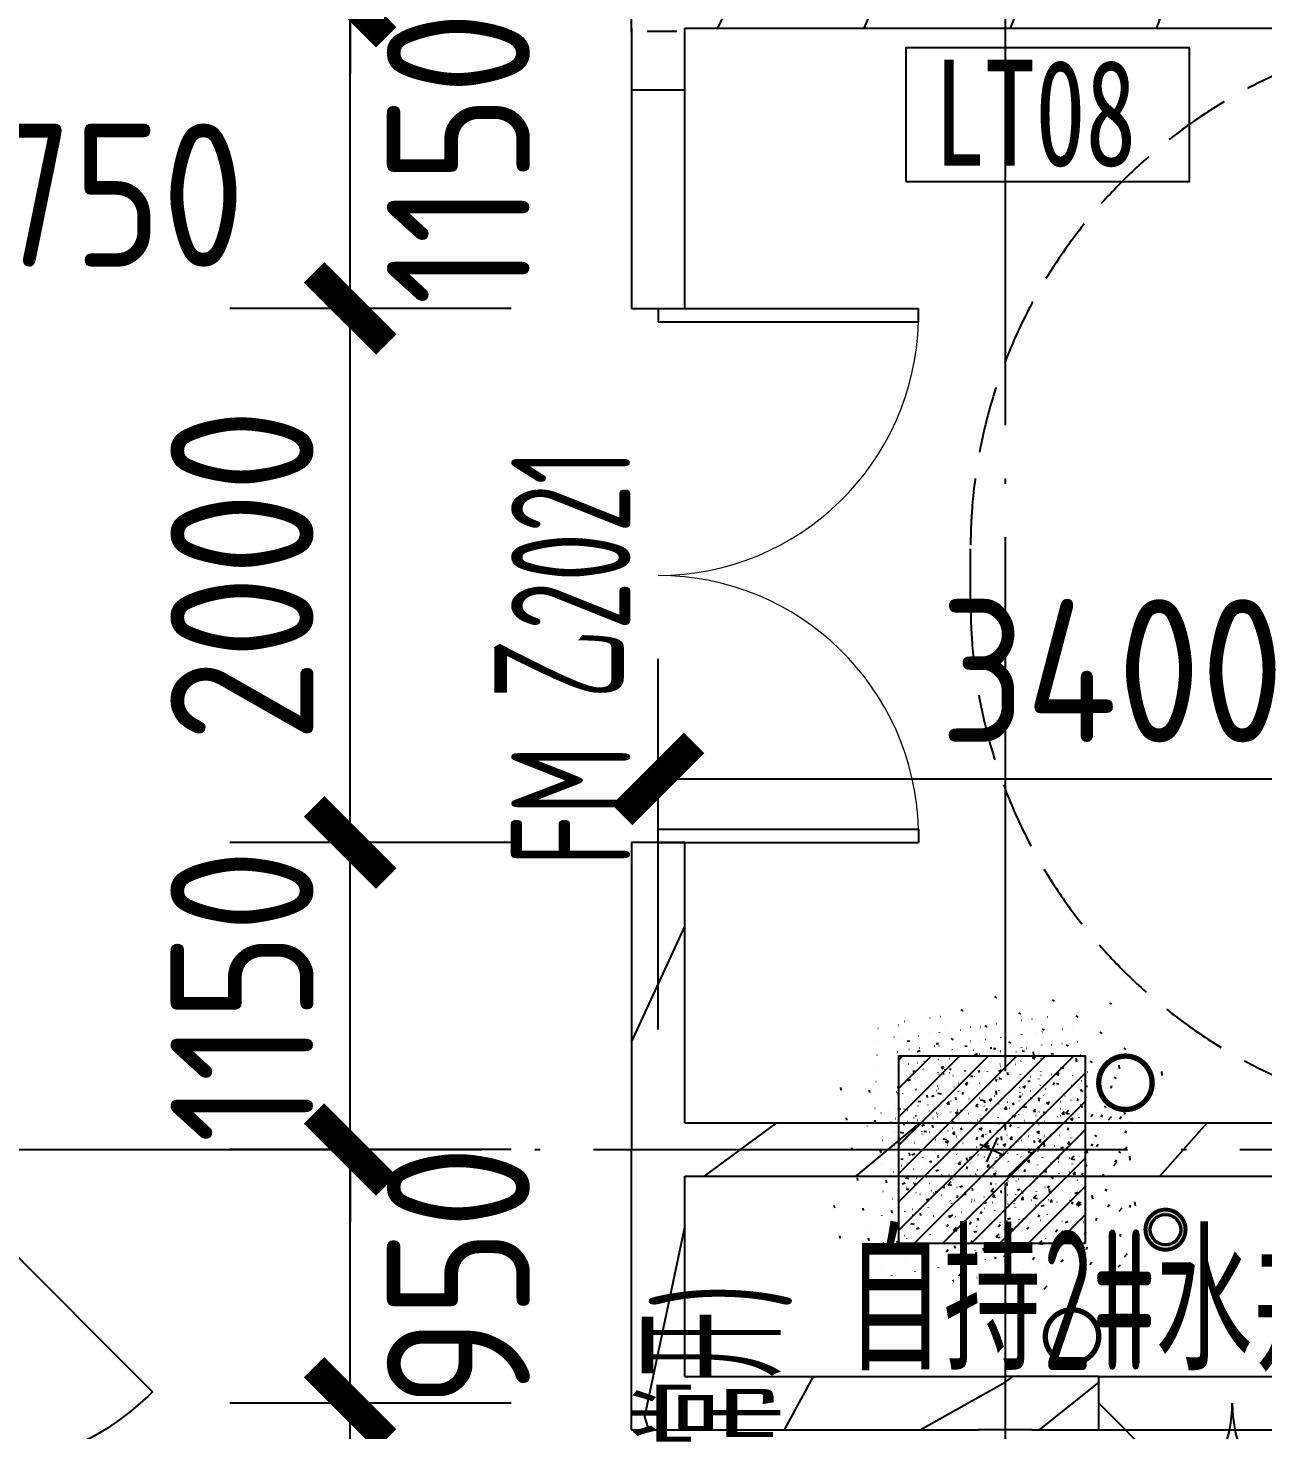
# Model space of a CAD drawing. Header units: inches. Extents: x 0 to 1813292486, y 0 to 3473589894.
# Drawn here: x 600578627 to 600583251, y 3473278568 to 3473283818 of the extents above; entities that cross this region are included whole.
import ezdxf
from ezdxf.enums import TextEntityAlignment as Align
from ezdxf.xclip import XClip

# ---------------------------------------------------------------- set-up
doc = ezdxf.new("R2010")
doc.units = ezdxf.units.IN
doc.header["$LTSCALE"] = 1000
doc.header["$MEASUREMENT"] = 0
doc.header["$XCLIPFRAME"] = 2
for name, pattern in [('AX-MALL-GIRD-200$0$DOTE', [2.4200000000000004, 2, -0.2, 0.02, -0.2]), ('AX-MALL-WALL-P02-QT$0$DASH', [0.35, 0.25, -0.1]), ('PX-MALL-P02-LG$0$CONTINOUS', [0])]:
    doc.linetypes.add(name, pattern=pattern)
for name, color, linetype in [('A-Anno-Note', 241, 'Continuous'), ('AX-MALL-DIM-P02$0$A-Anno-Dims', 3, 'Continuous'), ('AX-MALL-DIM-P02$0$A-Detl-Thin', 131, 'Continuous'), ('AX-MALL-GIRD-200$0$A-Grid', 222, 'AX-MALL-GIRD-200$0$DOTE'), ('AX-MALL-P02-200$0$A-Anno-Note', 241, 'Continuous'), ('AX-MALL-WALL-P02$0$A-Anno-Note', 241, 'Continuous'), ('AX-MALL-WALL-P02-QT$0$A-Detl-Thin', 131, 'Continuous'), ('AX-MALL-WALL-P02-QT$0$A-Strs', 151, 'Continuous'), ('AX-MALL-WALL-P02-QT$0$A-Wall', 2, 'Continuous'), ('AX-MALL-WALL-P02-QT$0$A-Wall-Patt', 13, 'Continuous'), ('AX-MALL-WALL-P02-QT$0$A-Wind', 4, 'Continuous'), ('AX-MALL-WORD-P02$0$A-Anno-Note', 241, 'Continuous'), ('AX-MALL-WORD-P02$0$A-Wind-Iden', 11, 'Continuous'), ('AX-MALL-ZTKD-P02$0$A-Anno-Note', 241, 'Continuous'), ('PX-MALL-P02-LG$0$P-Hydt-Xz', 11, 'PX-MALL-P02-LG$0$Xz_LINE'), ('PX-MALL-P02-LG$0$P-Pipe-Risr', 7, 'Continuous'), ('PX-MALL-P02-LG$0$P-Pipe-Risr-Arch', 6, 'Continuous'), ('PX-MALL-P02-LG$0$P-Pipe-Risr-W100', 6, 'Continuous'), ('PX-MALL-P02-LG$0$P-Pipe-Risr-W50', 6, 'Continuous'), ('PX-MALL-P02-LG$0$P-Sprl-Pipe', 151, 'Continuous'), ('PX-MALL-P02-LG$0$P-Stom-pipe', 4, 'PX-MALL-P02-LG$0$CONTINOUS'), ('SX-MALL-WALL-L-1F~2F$0$S-COLU', 30, 'Continuous'), ('SX-MALL-WALL-L-1F~2F$0$S-PATT-WALL', 83, 'Continuous'), ('SX-MALL-WALL-L-1F~2F$0$单形心', 4, 'Continuous')]:
    doc.layers.add(name, color=color, linetype=linetype)
doc.styles.add('AX-MALL-DIM-P02$0$_TCH_DIM_T3', font='gbenor.shx')
doc.styles.add('AX-MALL-WORD-P02$0$_TCH_WINDOW', font='gbenor.shx', dxfattribs={"bigfont": 'gbcbig.shx'})
doc.styles.add('AX-MALL-WORD-P02$0$STANDARD', font='gbenor.shx', dxfattribs={"bigfont": 'gbcbig.shx'})
doc.styles.add('AX-MALL-WORD-P02$0$宋体', font='', dxfattribs={"width": 0.7, "height": 5})
doc.styles.add('PX-MALL-P02-LG$0$jzfz', font='gbenor.shx', dxfattribs={"bigfont": 'gbcbig.shx'})
doc.styles.add('PX-MALL-P02-LG$0$Standard', font='gbenor.shx', dxfattribs={"bigfont": 'gbcbig.shx'})
doc.styles.get('AX-MALL-WORD-P02$0$宋体').set_extended_font_data('SimSun')
doc.linetypes.add('PX-MALL-P02-LG$0$Xz_LINE', pattern='A,2,-0.2,["Xz",PX-MALL-P02-LG$0$Standard,S=0.15,R=0,X=-0.1,Y=-0.08],-0.2', length=2.4)
doc.dimstyles.new('AX-MALL-DIM-P02$0$_TCH_ARCH&&180', dxfattribs={"dimtxt": 535.5, "dimasz": 270, "dimexe": 450, "dimexo": 450, "dimgap": 137.25, "dimtad": 1, "dimdec": 0, "dimzin": 0, "dimdsep": 46, "dimtxsty": 'AX-MALL-DIM-P02$0$_TCH_DIM_T3', "dimblk": 'AX-MALL-DIM-P02$0$_ArchTick', "dimcen": 0.09, "dimclrt": 7, "dimazin": 2, "dimtfac": 1, "dimtdec": 0, "dimtix": 1, "dimtmove": 2, "dimatfit": 3, "dimfxl": 500, "dimtolj": 1, "dimtzin": 0, "dimarcsym": 0})
pattern_1 = [(45, (0, 359.0227), (-353.55353201463, 353.55353201463), [])]

# ---------------------------------------------------------------- blocks, each defined once
blk = doc.blocks.new('AX-MALL-WORD-P02')
at = {"layer": 'AX-MALL-WORD-P02$0$A-Anno-Note', "color": 3}
blk.add_lwpolyline([(600409888.1252531, 3473137869.826276), (600410883.2814031, 3473137499.101414), (600411057.8278174, 3473137967.645487), (600410062.6716679, 3473138338.370348)], close=True, dxfattribs=at)
at = {"layer": 'AX-MALL-WORD-P02$0$A-Anno-Note', "color": 3, "style": 'AX-MALL-WORD-P02$0$宋体', "width": 0.7}
blk.add_text('LT08', height=396.5189873417721, rotation=339.5681615271141, dxfattribs=at).set_placement((600410008.6025298, 3473137888.206572))
at = {"layer": 'AX-MALL-WORD-P02$0$A-Anno-Note', "style": 'AX-MALL-WORD-P02$0$STANDARD'}
for s, p in [('自持', (600408124.1437376, 3473133776.412444)), ('水井', (600409208.5740418, 3473133372.430335))]:
    blk.add_text(s, height=506.3829787234042, rotation=339.5681613092015, dxfattribs=at).set_placement(p)
at = {"layer": 'AX-MALL-WORD-P02$0$A-Anno-Note', "style": 'AX-MALL-WORD-P02$0$STANDARD', "width": 0.6}
blk.add_text('2#', height=525, rotation=339.5681613092015, dxfattribs=at).set_placement((600408814.9970202, 3473133519.049325))
at = {"layer": 'AX-MALL-WORD-P02$0$A-Wind-Iden', "style": 'AX-MALL-WORD-P02$0$_TCH_WINDOW', "width": 0.7}
for s, height, rotation, p in [('2021', 446.25, 69.56816108351019, (600408334.5341498, 3473136655.464278)), ('乙', 506.3829787234042, 69.56816108351019, (600408244.457057, 3473136413.665629)), ('FM', 446.25, 69.56816108351019, (600408026.3613081, 3473135828.21981)), (')', 446.25, 69.56816119476784, (600407972.4872204, 3473134074.605695)), ('常开', 506.3829787234042, 69.56816119476784, (600407792.3330358, 3473133591.008398))]:
    blk.add_text(s, height=height, rotation=rotation, dxfattribs=at).set_placement(p)
blk = doc.blocks.new('AX-MALL-GIRD-200')
at = {"layer": 'AX-MALL-GIRD-200$0$A-Grid'}
for p, q in [((600241980.060326, 3473196551.41375), (600599876.0644244, 3473063224.650467)), ((600417374.6480286, 3473156901.160599), (600378645.1090794, 3473052937.433517))]:
    blk.add_line(p, q, dxfattribs=at)
blk = doc.blocks.new('SX-MALL-WALL-L-1F~2F$0$BANWANG_XINGXIN')
at = {"color": 0}
for points in [[(0.7071067811865476, 0.7071067811865475), (-0.7071067811865477, -0.7071067811865475)], [(-0.7071067811865475, 0.7071067811865476), (0.7071067811865474, -0.7071067811865477)]]:
    blk.add_lwpolyline(points, dxfattribs=at)
blk = doc.blocks.new('SX-MALL-WALL-L-1F~2F')
at = {"layer": 'SX-MALL-WALL-L-1F~2F$0$S-PATT-WALL'}
h = blk.add_hatch(dxfattribs=at)
h.set_pattern_fill('钢筋混凝土', color=256, scale=15, pattern_type=2)
h.set_pattern_definition([(24.56816131876918, (600332848.5159376, 3473133887.589986), (-31.18316060756021, 68.21004687377882), []), (29.56816131876925, (600332848.5159376, 3473133887.589986), (97.53445422577846, -46.37920049590846), [11.25, -123.75]), (334.5681613187692, (600332848.5159376, 3473133887.589986), (19.88439775835759, 112.9961142864107), [9, -99]), (80.01956131876923, (600332856.6438087, 3473133883.725054), (117.4189029535321, 66.61682170576017), [9.5610285, -105.1713168]), (25.75236131876919, (600332858.9887226, 3473133915.702631), (141.3476152674957, -79.15081590010527), [16.87499999999951, -185.6249999999961]), (76.20376131876925, (600332870.7676862, 3473133909.106722), (182.3878362713222, 87.98253900728311), [14.3415432, -157.75695]), (330.7523613187692, (600332858.9887226, 3473133915.702631), (182.387767611897, 87.98268144025062), [13.49999999999976, -148.4999999999961]), (0.5681613187692669, (600332870.4268485, 3473133903.438077), (62.82047321120105, -87.84980446922418), [11.25, -123.75]), (305.5681613187692, (600332870.4268485, 3473133903.438077), (72.17288940056439, 89.18848105901375), [9, -99]), (51.01956131876926, (600332875.6618832, 3473133896.117257), (134.9933625470349, 1.33857134020591), [9.5610285, -105.1713168]), (17.06816131876921, (600332848.5159376, 3473133887.589986), (19.14085714793764, 46.15589493924091), [0.75, -97.8, 0.75, -100.5, 0.75, -99.375]), (347.0681613187692, (600332848.5159376, 3473133887.589986), (57.63084699394109, 41.66442757030211), [0.75, -57.3, 0.75, -95.55, 0.75, -37.875]), (307.0681613187692, (600332817.1703391, 3473133899.267141), (73.85474001336534, -31.12342331039777), [0.75, -37.5, 0.75, -117, 0.75, -155.25]), (297.0681613187692, (600332803.1140169, 3473133904.503534), (87.2164167648191, -16.46683781742514), [0.75, -48.75, 0.75, -77.69999999999999, 0.75, -110.25])])
h.paths.add_polyline_path([(600409129.8065695, 3473133909.731172), (600409374.1715516, 3473134565.692875), (600408718.2098486, 3473134810.057857), (600408473.8448666, 3473134154.096154)])
at = {"layer": 'SX-MALL-WALL-L-1F~2F$0$S-COLU'}
blk.add_lwpolyline([(600409129.8065695, 3473133909.731172), (600409374.1715516, 3473134565.692875), (600408718.2098486, 3473134810.057857), (600408473.8448666, 3473134154.096154)], close=True, dxfattribs=at)
at = {"layer": 'SX-MALL-WALL-L-1F~2F$0$单形心', "xscale": 50, "yscale": 50, "zscale": 50}
blk.add_blockref('SX-MALL-WALL-L-1F~2F$0$BANWANG_XINGXIN', (600408924.0082091, 3473134359.894515), dxfattribs=at)
blk = doc.blocks.new('SX-MALL-WALL-L-2F~3F')
ref = blk.add_blockref('SX-MALL-WALL-L-1F~2F', (0, 0))
XClip(ref).set_block_clipping_path([(600349769.7341375, 3473074679.418533), (600357001.7302529, 3473071985.287766), (600356499.8725733, 3473070638.124951), (600359302.5086629, 3473069594.060767), (600362345.1765132, 3473077761.653201), (600381551.4312518, 3473070606.759726), (600391553.7259278, 3473066880.611454), (600387749.827644, 3473056669.608357), (600391632.1759799, 3473055223.319679), (600395635.5522461, 3473065969.791956), (600406982.2408491, 3473061742.817497), (600403058.8006672, 3473051210.921831), (600412723.2437257, 3473047610.6332), (600445093.3740637, 3473134503.466942), (600393055.2444371, 3473153889.197227), (600387463.4997383, 3473138878.984498), (600380158.3525343, 3473141600.366193), (600382830.751978, 3473148774.027779), (600388210.8522022, 3473146769.782572), (600390696.2253517, 3473153441.399696), (600277474.697425, 3473195619.741203), (600273446.9822528, 3473184807.934726), (600257129.111771, 3473190886.82031), (600241575.9633431, 3473149136.690594), (600258197.8999482, 3473142944.531458), (600255239.7303221, 3473135003.762026), (600263182.3271956, 3473132044.911624), (600260741.6763649, 3473125493.34496), (600269350.4970673, 3473122286.306632), (600271511.1407766, 3473128086.235537), (600286270.1853781, 3473122588.058336), (600284109.5416689, 3473116788.129431), (600282580.7823727, 3473112684.400902), (600291840.7574171, 3473109234.788475), (600290827.7957876, 3473106515.642598), (600293360.405141, 3473105572.171298), (600294731.2544166, 3473109252.0137), (600323175.4764534, 3473098655.706329), (600321336.3302773, 3473093718.790065), (600344750.773286, 3473084996.222976), (600341987.4689643, 3473077578.540671), (600344583.6790427, 3473076611.376234), (600346015.5062013, 3473080454.904757), (600351201.5612961, 3473078522.947055)])
blk = doc.blocks.new('SX-MALL-WALL-2F~3F')
blk.add_blockref('SX-MALL-WALL-L-2F~3F', (0, 0))
blk = doc.blocks.new('AX-MALL-WALL-P02-QT$0$$DorLib2D$00000114')
at = {"color": 0}
blk.add_line((0.4999999999999964, 3.552713678800501e-15), (-0.2071067811864751, 0.7071067811864857), dxfattribs=at)
blk.add_arc((0.5000000000013856, -1.154631945610163e-12), 1.000000000001696, 135, 180, dxfattribs=at)
blk = doc.blocks.new('AX-MALL-WALL-P02-QT$0$$DorLib2D$00000002')
for p, q in [((-0.5, -5.684341886080802e-17), (-0.5000000000000007, 0.4875)), ((-0.4750000000000007, 0.4875), (-0.5000000000000007, 0.4875)), ((-0.475, -2.842170943040401e-17), (-0.4750000000000007, 0.4875)), ((0.475, -2.842170943040401e-17), (0.4750000000000007, 0.4875)), ((0.4750000000000007, 0.4875), (0.5000000000000007, 0.4875)), ((0.5, -5.684341886080802e-17), (0.5000000000000007, 0.4875)), ((-0.5, -5.684341886080802e-17), (-0.475, -2.842170943040401e-17)), ((0.5, -5.684341886080802e-17), (0.475, -2.842170943040401e-17))]:
    blk.add_line(p, q)
at = {"lineweight": 13}
for centre, start, end in [((-0.4875, -4.263256414560601e-17), 0, 88.53071641864632), ((0.4875, -4.263256414560601e-17), 91.4692835813537, 180)]:
    blk.add_arc(centre, 0.4875, start, end, dxfattribs=at)
blk = doc.blocks.new('AX-MALL-WALL-P02-QT$0$$DorLib2D$00000116')
at = {"color": 0}
for p, q in [((-0.4999999999999929, 7.105427357601002e-15), (-0.146446609406766, 0.353553390593234)), ((0.5000000000000071, 7.105427357601002e-15), (0.1464466094067731, 0.353553390593234))]:
    blk.add_line(p, q, dxfattribs=at)
for centre, radius, start, end in [((-0.4999999999984652, 4.831690603168681e-13), 0.4999999999984674, 0, 45), ((0.4999999999977511, 9.059419880941277e-13), 0.4999999999976598, 135, 180)]:
    blk.add_arc(centre, radius, start, end, dxfattribs=at)
blk = doc.blocks.new('AX-MALL-WALL-P02-QT')
at = {"layer": 'AX-MALL-WALL-P02-QT$0$A-Wall-Patt'}
h = blk.add_hatch(dxfattribs=at)
h.set_pattern_fill('普通砖', color=256, scale=200, style=0)
h.set_pattern_definition(pattern_1)
h.paths.add_polyline_path([(600409248.1521095, 3473138715.2348), (600409306.7804866, 3473138681.642849), (600409312.5467352, 3473138697.121491), (600409316.2197466, 3473138802.466734), (600409160.0383887, 3473138860.648872), (600409119.3628571, 3473138751.461415)])
h = blk.add_hatch(dxfattribs=at)
h.set_pattern_fill('普通砖', color=256, scale=200, style=0)
h.set_pattern_definition(pattern_1)
h.paths.add_polyline_path([(600409316.2197466, 3473138802.466733), (600409312.5467352, 3473138697.121491), (600420089.0604255, 3473134682.553929), (600420155.2059802, 3473134764.626316), (600420065.1701771, 3473134904.880841), (600409476.074116, 3473138849.629838)])
h = blk.add_hatch(dxfattribs=at)
h.set_pattern_fill('普通砖', color=256, scale=200, style=0)
h.set_pattern_definition(pattern_1)
h.paths.add_polyline_path([(600409125.1291063, 3473138766.940059), (600408758.5816213, 3473137782.997473), (600408945.9992505, 3473137713.178907), (600409312.5467355, 3473138697.121492), (600409246.2300264, 3473138710.075253)])
h = blk.add_hatch(dxfattribs=at)
h.set_pattern_fill('普通砖', color=256, scale=200, style=0)
h.set_pattern_definition(pattern_1)
h.paths.add_polyline_path([(600407881.2661277, 3473134855.060096), (600408247.8135873, 3473135839.002614), (600408060.3959581, 3473135908.82118), (600407658.9392152, 3473134831.169847), (600407783.8843013, 3473134784.624137)])
h = blk.add_hatch(dxfattribs=at)
h.set_pattern_fill('普通砖', color=256, scale=200, style=0)
h.set_pattern_definition(pattern_1)
h.paths.add_polyline_path([(600407783.8843013, 3473134784.624137), (600407811.4475614, 3473134667.642467), (600410810.1296293, 3473133550.545399), (600410927.1112994, 3473133578.108659), (600410973.6570119, 3473133703.053745), (600407881.2661277, 3473134855.060096)])
h = blk.add_hatch(dxfattribs=at)
h.set_pattern_fill('普通砖', color=256, scale=200, style=0)
h.set_pattern_definition(pattern_1)
h.paths.add_polyline_path([(600407292.3917395, 3473133847.227288), (600407549.6279352, 3473133964.826351), (600407811.4475614, 3473134667.642467), (600407783.8843014, 3473134784.624136), (600407658.9392152, 3473134831.169847)])
h = blk.add_hatch(dxfattribs=at)
h.set_pattern_fill('普通砖', color=256, scale=200, style=0)
h.set_pattern_definition(pattern_1)
h.paths.add_polyline_path([(600407549.6279352, 3473133964.826351), (600407292.3917395, 3473133847.227288), (600408510.6063293, 3473133393.406607), (600408627.5879995, 3473133420.969867), (600408674.1337103, 3473133545.914953)])
h = blk.add_hatch(dxfattribs=at)
h.set_pattern_fill('普通砖', color=256, scale=200, style=0)
h.set_pattern_definition(pattern_1)
h.paths.add_polyline_path([(600408698.0239588, 3473133323.588041), (600408932.2959962, 3473133236.314833), (600409002.1145625, 3473133423.732462), (600408674.1337103, 3473133545.914953), (600408627.5879995, 3473133420.969867)])
h = blk.add_hatch(dxfattribs=at)
h.set_pattern_fill('普通砖', color=256, scale=200, style=0)
h.set_pattern_definition(pattern_1)
h.paths.add_polyline_path([(600408510.6063293, 3473133393.406607), (600408698.0239588, 3473133323.588041), (600408627.5879995, 3473133420.969867)])
at = {"layer": 'AX-MALL-WALL-P02-QT$0$A-Strs', "linetype": 'AX-MALL-WALL-P02-QT$0$DASH'}
blk.add_lwpolyline([(600410711.2723012, 3473133800.799774, -0.4142135621634755), (600409564.6814501, 3473136308.852671), (600409634.5000174, 3473136496.2703, -0.4142135621629859), (600412142.5529122, 3473137642.861153, -0.4142135621629859)], format="xyb", dxfattribs=at)
at = {"layer": 'AX-MALL-WALL-P02-QT$0$A-Wall'}
for p, q in [((600409119.3628571, 3473138751.461415), (600409160.0383887, 3473138860.648872)), ((600409125.1291063, 3473138766.940059), (600408758.5816213, 3473137782.997473)), ((600408945.9992505, 3473137713.178907), (600409312.5467355, 3473138697.121492)), ((600409306.7804866, 3473138681.642849), (600409312.5467352, 3473138697.121491)), ((600409312.5467352, 3473138697.121491), (600420089.0604255, 3473134682.553929)), ((600408758.5816213, 3473137782.997473), (600408945.9992505, 3473137713.178907)), ((600408060.3959581, 3473135908.82118), (600407658.9392152, 3473134831.169847)), ((600408247.8135873, 3473135839.002614), (600408060.3959581, 3473135908.82118)), ((600407881.2661277, 3473134855.060096), (600408247.8135873, 3473135839.002614)), ((600407881.2661277, 3473134855.060096), (600410973.6570119, 3473133703.053745)), ((600407292.3917395, 3473133847.227288), (600407658.9392152, 3473134831.169847)), ((600407549.6279352, 3473133964.826351), (600407811.4475614, 3473134667.642467)), ((600407811.4475614, 3473134667.642467), (600410810.1296293, 3473133550.545399)), ((600407549.6279352, 3473133964.826351), (600408674.1337103, 3473133545.914953)), ((600407292.3917395, 3473133847.227288), (600408510.6063293, 3473133393.406607)), ((600409002.1145625, 3473133423.732462), (600408674.1337103, 3473133545.914953)), ((600408932.2959962, 3473133236.314833), (600409002.1145625, 3473133423.732462)), ((600408698.0239588, 3473133323.588041), (600408510.6063293, 3473133393.406607)), ((600408698.0239588, 3473133323.588041), (600408932.2959962, 3473133236.314833))]:
    blk.add_line(p, q, dxfattribs=at)
at = {"layer": 'AX-MALL-WALL-P02-QT$0$A-Wind'}
for p, q in [((600409002.1145625, 3473133423.732462), (600409939.2027094, 3473133074.63963)), ((600408932.2959962, 3473133236.314833), (600409869.3841431, 3473132887.222001))]:
    blk.add_line(p, q, dxfattribs=at)
at = {"layer": 'AX-MALL-WALL-P02-QT$0$A-Detl-Thin'}
blk.add_blockref('SX-MALL-WALL-2F~3F', (0, 0), dxfattribs=at)
at = {"layer": 'AX-MALL-WALL-P02-QT$0$A-Wind'}
blk.add_blockref('AX-MALL-GIRD-200', (0, 0), dxfattribs=at)
at = {"layer": 'AX-MALL-WALL-P02-QT$0$A-Wind', "zscale": 200}
for name, p, xscale, yscale, rotation in [('AX-MALL-WALL-P02-QT$0$$DorLib2D$00000002', (600408503.1976043, 3473136811.000043), -2000, -2000, 69.56816130946625), ('AX-MALL-WALL-P02-QT$0$$DorLib2D$00000114', (600405071.8538643, 3473135047.940218), 1000, -1000, 69.56816133647828), ('AX-MALL-WALL-P02-QT$0$$DorLib2D$00000116', (600409435.7493528, 3473133155.477232), -1000, -1000, 339.5681613168148)]:
    blk.add_blockref(name, p, dxfattribs=dict(at, xscale=xscale, yscale=yscale, rotation=rotation))
blk = doc.blocks.new('AX-MALL-WALL-P02')
at = {"layer": 'AX-MALL-WALL-P02$0$A-Anno-Note'}
blk.add_blockref('AX-MALL-WORD-P02', (0, 0), dxfattribs=at)
blk.add_blockref('AX-MALL-WALL-P02-QT', (0, 0), dxfattribs=at)
blk = doc.blocks.new('PX-MALL-P02-LG$0$P-Risr')
at = {"layer": 'PX-MALL-P02-LG$0$P-Pipe-Risr-W50'}
h = blk.add_hatch(color=0, dxfattribs=at)
edge = h.paths.add_edge_path()
edge.add_ellipse((0, 0), major_axis=(47.05795628796547, 47.05795628796547), ratio=0.9999999999999695, start_angle=225.0000000000009, end_angle=405.0000000000009, ccw=False)
edge.add_ellipse((0, 0), major_axis=(47.05795628796764, 47.05795628796764), ratio=0.9999999999998785, start_angle=133.9675974886221, end_angle=225.0000000000035, ccw=False)
edge.add_line((-66.53919663240958, 1.199087783927098), (-54.4367953546693, 1.199087783927098))
edge.add_ellipse((0, 0), major_axis=(-38.50196423560672, 38.50196423560672), ratio=0.9999999999999859, start_angle=43.73814098242129, end_angle=134.9999999999996)
edge.add_ellipse((0, 0), major_axis=(38.50196423561096, 38.50196423561096), ratio=0.9999999999998216, start_angle=225.0000000000051, end_angle=405.0000000000051)
edge.add_ellipse((0, 0), major_axis=(38.50196423560679, 38.50196423560679), ratio=0.9999999999999831, start_angle=45.00000000000048, end_angle=133.7381409824204)
edge.add_line((-54.43679535467527, 1.199087783927098), (-66.53919663241555, 1.199087783927098))
edge.add_ellipse((0, 0), major_axis=(-47.05795628796762, 47.05795628796762), ratio=0.9999999999998742, start_angle=-45.00000000000358, end_angle=43.967597488629224, ccw=False)
at = {"layer": 'PX-MALL-P02-LG$0$P-Pipe-Risr-Arch', "ltscale": 0.7}
blk.add_circle((0, 0), 59.29000000000001, dxfattribs=at)
at = {"layer": 'PX-MALL-P02-LG$0$P-Pipe-Risr-W100', "color": 0, "const_width": 15}
blk.add_lwpolyline([(-75, 0, 1), (75, 0, 1)], format="xyb", close=True, dxfattribs=at)
at = {"layer": 'PX-MALL-P02-LG$0$P-Pipe-Risr-W50'}
blk.add_circle((0, 0), 54.45000000000001, dxfattribs=at)
at = {"layer": 'PX-MALL-P02-LG$0$P-Pipe-Risr', "style": 'PX-MALL-P02-LG$0$jzfz', "width": 0.6, "flags": 1}
for tag, p in [('SYS-MARK', (0.3310501334344735, -45.65933377496549)), ('RANGE', (0.3337570973526454, -45.67887874227017))]:
    blk.add_attdef(tag, text='', height=0.015625, dxfattribs=at).set_placement(p, align=Align.MIDDLE)
blk = doc.blocks.new('PX-MALL-P02-LG$0$20220509195141')
at = {"layer": 'PX-MALL-P02-LG$0$P-Stom-pipe', "ltscale": 0.7, "const_width": 20}
blk.add_lwpolyline([(-140.3634262084961, -72.80864715576172, 1), (-283.853928565979, 66.5128356218338, 1)], format="xyb", close=True, dxfattribs=at)
blk = doc.blocks.new('PX-MALL-P02-LG$0$A$C3A6D0A61')
at = {"layer": 'PX-MALL-P02-LG$0$P-Stom-pipe'}
blk.add_blockref('PX-MALL-P02-LG$0$20220509195141', (424.217351436615, 6.295813858509064), dxfattribs=at)
blk = doc.blocks.new('PX-MALL-P02-LG')
at = {"layer": 'PX-MALL-P02-LG$0$P-Hydt-Xz'}
for p, rotation in [((600409286.8983502, 3473134331.420845), 23.7178967193095), ((600408767.842552, 3473133511.005682), 23.71789672657033)]:
    blk.add_blockref('PX-MALL-P02-LG$0$A$C3A6D0A61', p, dxfattribs=dict(at, rotation=rotation))
at = {"layer": 'PX-MALL-P02-LG$0$P-Sprl-Pipe', "ltscale": 0.7, "rotation": 339.5681613098035}
blk.add_blockref('PX-MALL-P02-LG$0$P-Risr', (600409428.3872758, 3473133851.857878), dxfattribs=at)
blk = doc.blocks.new('AX-MALL-ZTKD-P02')
at = {"layer": 'AX-MALL-ZTKD-P02$0$A-Anno-Note'}
blk.add_blockref('AX-MALL-GIRD-200', (0, 0), dxfattribs=at)
blk = doc.blocks.new('AX-MALL-DIM-P02$0$_ArchTick')
at = {"color": 0, "linetype": 'ByBlock', "const_width": 0.4}
blk.add_lwpolyline([(-0.5, -0.5), (0.5, 0.5)], dxfattribs=at)
blk = doc.blocks.new('*D1231')
at = {"layer": 'AX-MALL-DIM-P02$0$A-Anno-Dims', "color": 0, "lineweight": -2, "transparency": 16777216}
for p, q in [((600405468.6801727, 3473138261.587491), (600405832.9020908, 3473139239.287431)), ((600406171.4962813, 3473137999.767867), (600406535.7181994, 3473138977.467807)), ((600405675.8103158, 3473138817.597765), (600406378.6264244, 3473138555.778141))]:
    blk.add_line(p, q, dxfattribs=at)
at = {"layer": 'AX-MALL-DIM-P02$0$A-Anno-Dims', "color": 0, "lineweight": -2, "transparency": 16777216, "xscale": 270, "yscale": 270, "zscale": 270}
for p, rotation in [((600405675.8103158, 3473138817.597765), 159.5681612219399), ((600406378.6264244, 3473138555.778141), 339.5681612219399)]:
    blk.add_blockref('AX-MALL-DIM-P02$0$_ArchTick', p, dxfattribs=dict(at, rotation=rotation))
at = {"layer": 'AX-MALL-DIM-P02$0$A-Anno-Dims', "color": 7, "transparency": 16777216, "insert": (600407099.9622841, 3473138853.708301), "char_height": 535.5, "attachment_point": 5, "rotation": 339.5681612219399, "style": 'AX-MALL-DIM-P02$0$_TCH_DIM_T3'}
blk.add_mtext('\\A1;750', dxfattribs=at)
blk = doc.blocks.new('*D1236')
at = {"layer": 'AX-MALL-DIM-P02$0$A-Anno-Dims', "color": 0, "lineweight": -2, "transparency": 16777216}
for p, q in [((600406905.6113565, 3473134098.027877), (600405918.9318434, 3473134465.594948)), ((600405572.6172782, 3473132246.909247), (600406340.6215094, 3473134308.503173)), ((600406137.6071253, 3473132036.43395), (600405150.9276122, 3473132404.001021))]:
    blk.add_line(p, q, dxfattribs=at)
at = {"layer": 'AX-MALL-DIM-P02$0$A-Anno-Dims', "color": 0, "lineweight": -2, "transparency": 16777216, "xscale": 270, "yscale": 270, "zscale": 270}
for p, rotation in [((600406340.6215094, 3473134308.503173), 69.56816130146872), ((600405572.6172782, 3473132246.909247), 249.5681613014687)]:
    blk.add_blockref('AX-MALL-DIM-P02$0$_ArchTick', p, dxfattribs=dict(at, rotation=rotation))
at = {"layer": 'AX-MALL-DIM-P02$0$A-Anno-Dims', "color": 7, "transparency": 16777216, "insert": (600405577.0986946, 3473133419.088807), "char_height": 535.5, "attachment_point": 5, "rotation": 69.56816130146872, "style": 'AX-MALL-DIM-P02$0$_TCH_DIM_T3'}
blk.add_mtext('\\A1;2200', dxfattribs=at)
blk = doc.blocks.new('*D1237')
at = {"layer": 'AX-MALL-DIM-P02$0$A-Anno-Dims', "color": 0, "lineweight": -2, "transparency": 16777216}
for p, q in [((600407237.2495474, 3473134988.261617), (600406250.5700344, 3473135355.828688)), ((600406340.6215092, 3473134308.503172), (600406672.2597004, 3473135198.736914)), ((600406905.6113564, 3473134098.027875), (600405918.9318432, 3473134465.594946))]:
    blk.add_line(p, q, dxfattribs=at)
at = {"layer": 'AX-MALL-DIM-P02$0$A-Anno-Dims', "color": 0, "lineweight": -2, "transparency": 16777216, "xscale": 270, "yscale": 270, "zscale": 270}
for p, rotation in [((600406672.2597004, 3473135198.736914), 69.56816130479201), ((600406340.6215092, 3473134308.503172), 249.568161304792)]:
    blk.add_blockref('AX-MALL-DIM-P02$0$_ArchTick', p, dxfattribs=dict(at, rotation=rotation))
at = {"layer": 'AX-MALL-DIM-P02$0$A-Anno-Dims', "color": 7, "transparency": 16777216, "insert": (600406885.9613044, 3473134612.237447), "char_height": 535.5, "attachment_point": 5, "rotation": 69.56816130479201, "style": 'AX-MALL-DIM-P02$0$_TCH_DIM_T3'}
blk.add_mtext('\\A1;950', dxfattribs=at)
blk = doc.blocks.new('*D1238')
at = {"layer": 'AX-MALL-DIM-P02$0$A-Anno-Dims', "color": 0, "lineweight": -2, "transparency": 16777216}
for p, q in [((600407073.7164456, 3473136276.388252), (600407167.97151, 3473136529.402051)), ((600407638.7062924, 3473136065.912955), (600406652.0267795, 3473136433.480026)), ((600406672.2597004, 3473135198.736914), (600407073.7164456, 3473136276.388252)), ((600407237.2495472, 3473134988.261617), (600406250.5700344, 3473135355.828688)), ((600406672.2597004, 3473135198.736914), (600406578.0046357, 3473134945.723114))]:
    blk.add_line(p, q, dxfattribs=at)
at = {"layer": 'AX-MALL-DIM-P02$0$A-Anno-Dims', "color": 0, "lineweight": -2, "transparency": 16777216, "xscale": 270, "yscale": 270, "zscale": 270}
for p, rotation in [((600407073.7164456, 3473136276.388252), 249.5681612997108), ((600406672.2597004, 3473135198.736914), 69.56816129971082)]:
    blk.add_blockref('AX-MALL-DIM-P02$0$_ArchTick', p, dxfattribs=dict(at, rotation=rotation))
at = {"layer": 'AX-MALL-DIM-P02$0$A-Anno-Dims', "color": 7, "transparency": 16777216, "insert": (600406493.4673736, 3473135878.94518), "char_height": 535.5, "attachment_point": 5, "rotation": 69.56816129971081, "style": 'AX-MALL-DIM-P02$0$_TCH_DIM_T3'}
blk.add_mtext('\\A1;1150', dxfattribs=at)
blk = doc.blocks.new('*D1239')
at = {"layer": 'AX-MALL-DIM-P02$0$A-Anno-Dims', "color": 0, "lineweight": -2, "transparency": 16777216}
for p, q in [((600408336.8919557, 3473137940.089248), (600407350.2124426, 3473138307.656319)), ((600407073.7164453, 3473136276.388252), (600407771.9021088, 3473138150.564545)), ((600407638.7062923, 3473136065.912955), (600406652.0267792, 3473136433.480026))]:
    blk.add_line(p, q, dxfattribs=at)
at = {"layer": 'AX-MALL-DIM-P02$0$A-Anno-Dims', "color": 0, "lineweight": -2, "transparency": 16777216, "xscale": 270, "yscale": 270, "zscale": 270}
for p, rotation in [((600407771.9021088, 3473138150.564545), 69.56816130332474), ((600407073.7164453, 3473136276.388252), 249.5681613033247)]:
    blk.add_blockref('AX-MALL-DIM-P02$0$_ArchTick', p, dxfattribs=dict(at, rotation=rotation))
at = {"layer": 'AX-MALL-DIM-P02$0$A-Anno-Dims', "color": 7, "transparency": 16777216, "insert": (600407043.2885778, 3473137354.858994), "char_height": 535.5, "attachment_point": 5, "rotation": 69.56816130332474, "style": 'AX-MALL-DIM-P02$0$_TCH_DIM_T3'}
blk.add_mtext('\\A1;2000', dxfattribs=at)
blk = doc.blocks.new('*D1240')
at = {"layer": 'AX-MALL-DIM-P02$0$A-Anno-Dims', "color": 0, "lineweight": -2, "transparency": 16777216}
for p, q in [((600408738.3487234, 3473139017.740646), (600407751.6692104, 3473139385.307717)), ((600407771.9021089, 3473138150.564545), (600408173.3588765, 3473139228.215943)), ((600408336.8919559, 3473137940.089248), (600407350.2124429, 3473138307.656319))]:
    blk.add_line(p, q, dxfattribs=at)
at = {"layer": 'AX-MALL-DIM-P02$0$A-Anno-Dims', "color": 0, "lineweight": -2, "transparency": 16777216, "xscale": 270, "yscale": 270, "zscale": 270}
for p, rotation in [((600408173.3588765, 3473139228.215943), 69.56816130107387), ((600407771.9021089, 3473138150.564545), 249.5681613010739)]:
    blk.add_blockref('AX-MALL-DIM-P02$0$_ArchTick', p, dxfattribs=dict(at, rotation=rotation))
at = {"layer": 'AX-MALL-DIM-P02$0$A-Anno-Dims', "color": 7, "transparency": 16777216, "insert": (600408347.7875317, 3473138536.294046), "char_height": 535.5, "attachment_point": 5, "rotation": 69.56816130107387, "style": 'AX-MALL-DIM-P02$0$_TCH_DIM_T3'}
blk.add_mtext('\\A1;1150', dxfattribs=at)
blk = doc.blocks.new('*D1241')
at = {"layer": 'AX-MALL-DIM-P02$0$A-Anno-Dims', "color": 0, "lineweight": -2, "transparency": 16777216}
for p, q in [((600408574.8156337, 3473140305.867315), (600408669.0706981, 3473140558.881114)), ((600409139.805481, 3473140095.392018), (600408153.1259676, 3473140462.959089)), ((600408173.3588761, 3473139228.215943), (600408574.8156337, 3473140305.867315)), ((600408738.3487233, 3473139017.740646), (600407751.6692101, 3473139385.307717)), ((600408173.3588761, 3473139228.215943), (600408079.1038114, 3473138975.202144))]:
    blk.add_line(p, q, dxfattribs=at)
at = {"layer": 'AX-MALL-DIM-P02$0$A-Anno-Dims', "color": 0, "lineweight": -2, "transparency": 16777216, "xscale": 270, "yscale": 270, "zscale": 270}
for p, rotation in [((600408574.8156337, 3473140305.867315), 249.568161304154), ((600408173.3588761, 3473139228.215943), 69.56816130415399)]:
    blk.add_blockref('AX-MALL-DIM-P02$0$_ArchTick', p, dxfattribs=dict(at, rotation=rotation))
at = {"layer": 'AX-MALL-DIM-P02$0$A-Anno-Dims', "color": 7, "transparency": 16777216, "insert": (600407994.5665556, 3473139908.424225), "char_height": 535.5, "attachment_point": 5, "rotation": 69.56816130415405, "style": 'AX-MALL-DIM-P02$0$_TCH_DIM_T3'}
blk.add_mtext('\\A1;1150', dxfattribs=at)
blk = doc.blocks.new('*D1245')
at = {"layer": 'AX-MALL-DIM-P02$0$A-Anno-Dims', "color": 0, "lineweight": -2, "transparency": 16777216}
for p, q in [((600407909.7398032, 3473135217.950229), (600408394.2858773, 3473136518.642601)), ((600408237.1941031, 3473136096.952935), (600411423.2938031, 3473134910.037308)), ((600411095.8395032, 3473134031.034603), (600411580.3855773, 3473135331.726974))]:
    blk.add_line(p, q, dxfattribs=at)
at = {"layer": 'AX-MALL-DIM-P02$0$A-Anno-Dims', "color": 0, "lineweight": -2, "transparency": 16777216, "xscale": 270, "yscale": 270, "zscale": 270}
for p, rotation in [((600408237.1941031, 3473136096.952935), 159.5681613329458), ((600411423.2938031, 3473134910.037308), 339.5681613329458)]:
    blk.add_blockref('AX-MALL-DIM-P02$0$_ArchTick', p, dxfattribs=dict(at, rotation=rotation))
at = {"layer": 'AX-MALL-DIM-P02$0$A-Anno-Dims', "color": 7, "transparency": 16777216, "insert": (600409971.6265498, 3473135883.015821), "char_height": 535.5, "attachment_point": 5, "rotation": 339.5681613329458, "style": 'AX-MALL-DIM-P02$0$_TCH_DIM_T3'}
blk.add_mtext('\\A1;3400', dxfattribs=at)
blk = doc.blocks.new('AX-MALL-DIM-P02')
at = {"layer": 'AX-MALL-DIM-P02$0$A-Detl-Thin'}
blk.add_blockref('AX-MALL-ZTKD-P02', (-2.384185791015625e-06, 9.5367431640625e-07), dxfattribs=at)
at = {"layer": 'AX-MALL-DIM-P02$0$A-Anno-Dims'}
for p1, p2, distance, picture, middle in [((600409160.0383893, 3473138860.648872), (600409561.4951469, 3473139938.300243), 1052.9207064903444, '*D1241', (600407994.5665556, 3473139908.424225)), ((600408060.3959584, 3473135908.821181), (600408758.5816218, 3473137782.997474), 1052.9207059340042, '*D1239', (600407043.2885778, 3473137354.858994)), ((600407658.9392134, 3473134831.169843), (600408060.3959584, 3473135908.821181), 1052.9207058222946, '*D1238', (600406493.4673736, 3473135878.94518)), ((600407752.6480293, 3473134796.260563), (600410938.7477292, 3473133609.344937), 1388.0149648620625, '*D1245', (600409971.6265498, 3473135883.015821)), ((600406559.2967912, 3473131879.342175), (600407327.3010225, 3473133940.936102), 1052.9207060457138, '*D1236', (600405577.0986946, 3473133419.088807))]:
    dim = blk.add_aligned_dim(p1=p1, p2=p2, distance=distance, dimstyle='AX-MALL-DIM-P02$0$_TCH_ARCH&&180', dxfattribs=at)
    dim.commit()
    dim.dimension.update_dxf_attribs({"geometry": picture, "text_midpoint": middle})
for base, p1, p2, angle, picture, middle in [((600408173.3588765, 3473139228.215943), (600408758.5816218, 3473137782.997474), (600409160.0383893, 3473138860.648872), 69.5681612927804, '*D1240', (600408347.7875317, 3473138536.294046)), ((600406378.6264244, 3473138555.778141), (600405311.5883977, 3473137839.897825), (600406014.4045063, 3473137578.078201), 339.5681612560758, '*D1231', (600407099.9622841, 3473138853.708301)), ((600406672.2597004, 3473135198.736914), (600407327.3010225, 3473133940.936102), (600407658.9392134, 3473134831.169843), 69.56816130479201, '*D1237', (600406885.9613044, 3473134612.237447))]:
    dim = blk.add_linear_dim(base=base, p1=p1, p2=p2, angle=angle, dimstyle='AX-MALL-DIM-P02$0$_TCH_ARCH&&180', dxfattribs=at)
    dim.commit()
    dim.dimension.update_dxf_attribs({"geometry": picture, "text_midpoint": middle, "dimtype": 129})
blk = doc.blocks.new('AX-MALL-P02-200')
at = {"layer": 'AX-MALL-P02-200$0$A-Anno-Note'}
blk.add_blockref('AX-MALL-WALL-P02', (0, 0), dxfattribs=at)
for name in ['AX-MALL-DIM-P02', 'PX-MALL-P02-LG']:
    blk.add_blockref(name, (0, 0), dxfattribs=at)

msp = doc.modelspace()

# ---------------------------------------------------------------- block references
at = {"layer": 'A-Anno-Note', "rotation": 20.43183869077545}
msp.add_blockref('AX-MALL-P02-200', (1250392458.527329, 9048125.682563305), dxfattribs=at)

doc.saveas('drawing.dxf')
